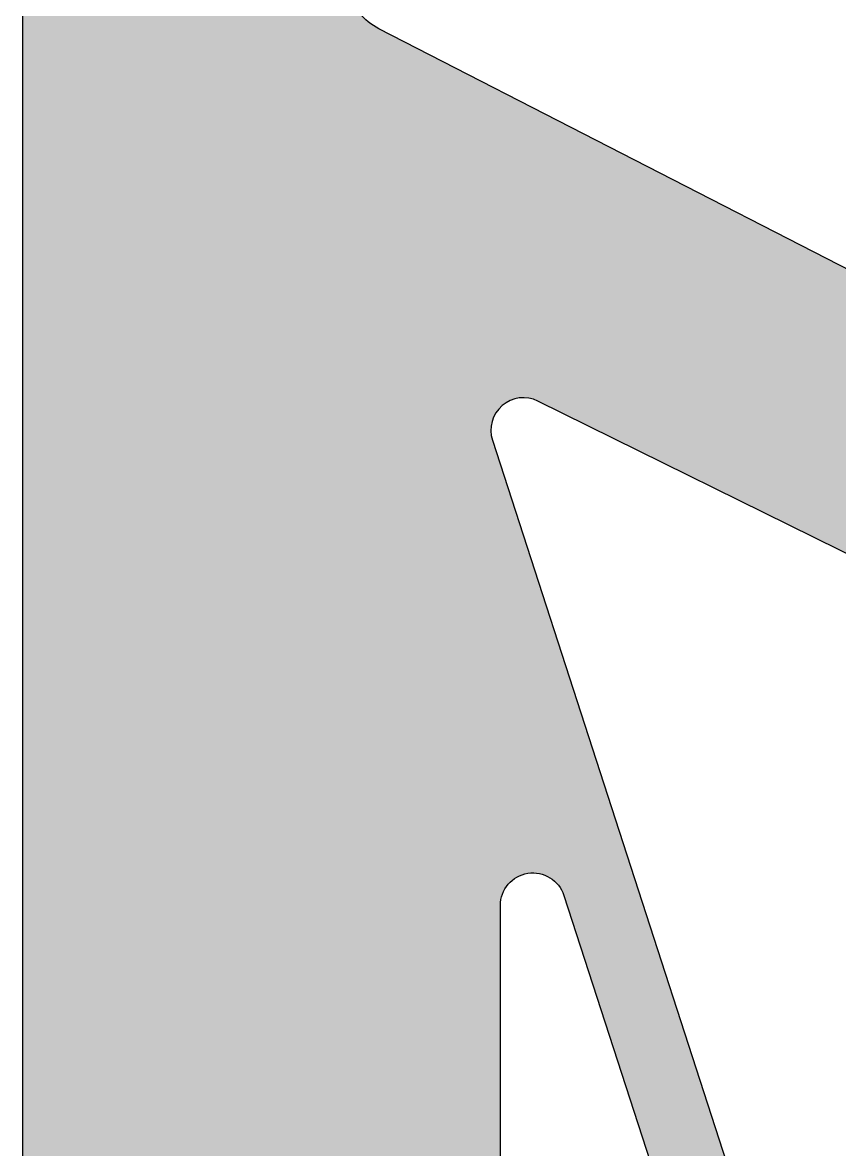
# Model space of a CAD drawing. Extents: x 181 to 485, y 440 to 775.
# Drawn here: x 205.92 to 231.01, y 528.62 to 563.25 of the extents above; entities that cross this region are included whole.
import ezdxf

# ---------------------------------------------------------------- set-up
doc = ezdxf.new("R2010")
doc.units = 0
doc.layers.add('LAYER_01', color=7, linetype='CONTINUOUS')

# ---------------------------------------------------------------- blocks, each defined once
blk = doc.blocks.new('*U1')
at = {"layer": 'LAYER_01', "linetype": 'CONTINUOUS'}
for points in [[(205.917, 587.752), (205.917, 594.965), (215.878, 440.369)], [(215.878, 440.369), (205.917, 594.965), (215.878, 564.22)], [(205.917, 440.369), (205.917, 587.752), (215.878, 440.369)], [(215.878, 440.369), (215.878, 564.22), (215.893, 440.369)], [(215.893, 440.369), (215.878, 564.22), (215.893, 564.174)], [(215.893, 440.369), (215.893, 564.174), (215.91, 440.369)], [(215.91, 440.369), (215.893, 564.174), (215.91, 564.129)], [(215.91, 440.369), (215.91, 564.129), (215.927, 440.369)], [(215.927, 440.369), (215.91, 564.129), (215.927, 564.084)], [(215.927, 440.369), (215.927, 564.084), (215.946, 440.369)], [(215.946, 440.369), (215.927, 564.084), (215.946, 564.04)], [(215.946, 440.369), (215.946, 564.04), (215.966, 440.369)], [(215.966, 440.369), (215.946, 564.04), (215.966, 563.996)], [(215.966, 440.369), (215.966, 563.996), (215.987, 440.369)], [(215.987, 440.369), (215.966, 563.996), (215.987, 563.952)], [(215.987, 440.369), (215.987, 563.952), (216.009, 440.369)], [(216.009, 440.369), (215.987, 563.952), (216.009, 563.908)], [(216.009, 440.369), (216.009, 563.908), (216.032, 440.369)], [(216.032, 440.369), (216.009, 563.908), (216.032, 563.865)], [(216.032, 440.369), (216.032, 563.865), (216.057, 440.369)], [(216.057, 440.369), (216.032, 563.865), (216.057, 563.822)], [(216.057, 440.369), (216.057, 563.822), (216.082, 440.369)], [(216.082, 440.369), (216.057, 563.822), (216.082, 563.78)], [(216.082, 440.369), (216.082, 563.78), (216.109, 440.369)], [(216.109, 440.369), (216.082, 563.78), (216.109, 563.739)], [(216.109, 440.369), (216.109, 563.739), (216.136, 440.369)], [(216.136, 440.369), (216.109, 563.739), (216.136, 563.698)], [(216.136, 440.369), (216.136, 563.698), (216.165, 440.369)], [(216.165, 440.369), (216.136, 563.698), (216.165, 563.657)], [(216.165, 440.369), (216.165, 563.657), (216.195, 440.369)], [(216.195, 440.369), (216.165, 563.657), (216.195, 563.618)], [(216.195, 440.369), (216.195, 563.618), (216.225, 440.369)], [(216.225, 440.369), (216.195, 563.618), (216.225, 563.579)], [(216.225, 440.369), (216.225, 563.579), (216.257, 440.369)], [(216.257, 440.369), (216.225, 563.579), (216.257, 563.541)], [(216.257, 440.369), (216.257, 563.541), (216.29, 440.369)], [(216.29, 440.369), (216.257, 563.541), (216.29, 563.503)], [(216.29, 440.369), (216.29, 563.503), (216.323, 440.369)], [(216.323, 440.369), (216.29, 563.503), (216.323, 563.467)], [(216.323, 440.369), (216.323, 563.467), (216.357, 440.369)], [(216.357, 440.369), (216.323, 563.467), (216.357, 563.431)], [(216.357, 440.369), (216.357, 563.431), (216.393, 440.369)], [(216.393, 440.369), (216.357, 563.431), (216.393, 563.396)], [(216.393, 440.369), (216.393, 563.396), (216.429, 440.369)], [(216.429, 440.369), (216.393, 563.396), (216.429, 563.362)], [(216.429, 440.369), (216.429, 563.362), (216.465, 440.369)], [(216.465, 440.369), (216.429, 563.362), (216.465, 563.33)], [(216.465, 440.369), (216.465, 563.33), (216.503, 440.369)], [(216.503, 440.369), (216.465, 563.33), (216.503, 563.298)], [(216.503, 440.369), (216.503, 563.298), (216.541, 440.369)], [(216.541, 440.369), (216.503, 563.298), (216.541, 563.267)], [(216.541, 440.369), (216.541, 563.267), (216.58, 440.369)], [(216.58, 440.369), (216.541, 563.267), (216.58, 563.237)], [(216.58, 440.369), (216.58, 563.237), (216.619, 440.369)], [(216.619, 440.369), (216.58, 563.237), (216.619, 563.208)], [(216.619, 440.369), (216.619, 563.208), (216.659, 440.369)], [(216.659, 440.369), (216.619, 563.208), (216.659, 563.18)], [(216.659, 440.369), (216.659, 563.18), (216.7, 440.369)], [(216.7, 440.369), (216.659, 563.18), (216.7, 563.153)], [(216.7, 440.369), (216.7, 563.153), (216.741, 440.369)], [(216.741, 440.369), (216.7, 563.153), (216.741, 563.128)], [(216.741, 440.369), (216.741, 563.128), (216.782, 440.369)], [(216.782, 440.369), (216.741, 563.128), (216.782, 563.103)], [(216.782, 440.369), (216.782, 563.103), (216.824, 440.369)], [(216.824, 440.369), (216.782, 563.103), (216.824, 563.08)], [(216.824, 440.369), (216.824, 563.08), (216.866, 440.369)], [(216.866, 440.369), (216.824, 563.08), (216.866, 563.057)], [(216.866, 440.369), (216.866, 563.057), (220.304, 440.369)], [(220.304, 440.369), (216.866, 563.057), (220.304, 561.291)], [(220.304, 550.709), (220.304, 561.291), (220.304, 550.728)], [(220.304, 550.728), (220.304, 561.291), (220.304, 561.291)], [(220.304, 550.728), (220.304, 561.291), (220.304, 550.746)], [(220.304, 550.746), (220.304, 561.291), (220.304, 561.29)], [(220.304, 550.746), (220.304, 561.29), (220.305, 550.765)], [(220.305, 550.765), (220.304, 561.29), (220.305, 561.29)], [(220.305, 550.765), (220.305, 561.29), (220.306, 550.783)], [(220.306, 550.783), (220.305, 561.29), (220.306, 561.289)], [(220.306, 550.783), (220.306, 561.289), (220.307, 550.802)], [(220.307, 550.802), (220.306, 561.289), (220.307, 561.289)], [(220.307, 550.802), (220.307, 561.289), (220.309, 550.821)], [(220.309, 550.821), (220.307, 561.289), (220.309, 561.288)], [(220.309, 550.821), (220.309, 561.288), (220.311, 550.839)], [(220.311, 550.839), (220.309, 561.288), (220.311, 561.287)], [(220.311, 550.839), (220.311, 561.287), (220.314, 550.858)], [(220.314, 550.858), (220.311, 561.287), (220.314, 561.285)], [(220.314, 550.858), (220.314, 561.285), (220.316, 550.876)], [(220.316, 550.876), (220.314, 561.285), (220.316, 561.284)], [(220.316, 550.876), (220.316, 561.284), (220.32, 550.895)], [(220.32, 550.895), (220.316, 561.284), (220.32, 561.282)], [(220.32, 550.895), (220.32, 561.282), (220.323, 550.913)], [(220.323, 550.913), (220.32, 561.282), (220.323, 561.281)], [(220.323, 550.913), (220.323, 561.281), (220.327, 550.932)], [(220.327, 550.932), (220.323, 561.281), (220.327, 561.279)], [(220.327, 550.932), (220.327, 561.279), (220.331, 550.95)], [(220.331, 550.95), (220.327, 561.279), (220.331, 561.276)], [(220.331, 550.95), (220.331, 561.276), (220.336, 550.969)], [(220.336, 550.969), (220.331, 561.276), (220.336, 561.274)], [(220.336, 550.969), (220.336, 561.274), (220.341, 550.987)], [(220.341, 550.987), (220.336, 561.274), (220.341, 561.272)], [(220.341, 550.987), (220.341, 561.272), (220.346, 551.005)], [(220.346, 551.005), (220.341, 561.272), (220.346, 561.269)], [(220.346, 551.005), (220.346, 561.269), (220.352, 551.023)], [(220.352, 551.023), (220.346, 561.269), (220.352, 561.266)], [(220.352, 551.023), (220.352, 561.266), (220.357, 551.041)], [(220.357, 551.041), (220.352, 561.266), (220.357, 561.263)], [(220.357, 551.041), (220.357, 561.263), (220.364, 551.058)], [(220.364, 551.058), (220.357, 561.263), (220.364, 561.26)], [(220.364, 551.058), (220.364, 561.26), (220.37, 551.076)], [(220.37, 551.076), (220.364, 561.26), (220.37, 561.256)], [(220.37, 551.076), (220.37, 561.256), (220.377, 551.094)], [(220.377, 551.094), (220.37, 561.256), (220.377, 561.253)], [(220.377, 551.094), (220.377, 561.253), (220.384, 551.111)], [(220.384, 551.111), (220.377, 561.253), (220.384, 561.249)], [(220.384, 551.111), (220.384, 561.249), (220.392, 551.128)], [(220.392, 551.128), (220.384, 561.249), (220.392, 561.245)], [(220.392, 551.128), (220.392, 561.245), (220.4, 551.145)], [(220.4, 551.145), (220.392, 561.245), (220.4, 561.241)], [(220.4, 551.145), (220.4, 561.241), (220.408, 551.162)], [(220.408, 551.162), (220.4, 561.241), (220.408, 561.237)], [(220.408, 551.162), (220.408, 561.237), (220.416, 551.179)], [(220.416, 551.179), (220.408, 561.237), (220.416, 561.233)], [(220.416, 551.179), (220.416, 561.233), (220.425, 551.195)], [(220.425, 551.195), (220.416, 561.233), (220.425, 561.228)], [(220.425, 551.195), (220.425, 561.228), (220.434, 551.211)], [(220.434, 551.211), (220.425, 561.228), (220.434, 561.224)], [(220.434, 551.211), (220.434, 561.224), (220.443, 551.227)], [(220.443, 551.227), (220.434, 561.224), (220.443, 561.219)], [(220.443, 551.227), (220.443, 561.219), (220.453, 551.243)], [(220.453, 551.243), (220.443, 561.219), (220.453, 561.214)], [(220.453, 551.243), (220.453, 561.214), (220.463, 551.259)], [(220.463, 551.259), (220.453, 561.214), (220.463, 561.209)], [(220.463, 551.259), (220.463, 561.209), (220.473, 551.274)], [(220.473, 551.274), (220.463, 561.209), (220.473, 561.204)], [(220.473, 551.274), (220.473, 561.204), (220.483, 551.289)], [(220.483, 551.289), (220.473, 561.204), (220.483, 561.198)], [(220.483, 551.289), (220.483, 561.198), (220.494, 551.304)], [(220.494, 551.304), (220.483, 561.198), (220.494, 561.193)], [(220.494, 551.304), (220.494, 561.193), (220.505, 551.319)], [(220.505, 551.319), (220.494, 561.193), (220.505, 561.187)], [(220.505, 551.319), (220.505, 561.187), (220.516, 551.333)], [(220.516, 551.333), (220.505, 561.187), (220.516, 561.182)], [(220.516, 551.333), (220.516, 561.182), (220.527, 551.347)], [(220.527, 551.347), (220.516, 561.182), (220.527, 561.176)], [(220.527, 551.347), (220.527, 561.176), (220.539, 551.361)], [(220.539, 551.361), (220.527, 561.176), (220.539, 561.17)], [(220.539, 551.361), (220.539, 561.17), (220.55, 551.375)], [(220.55, 551.375), (220.539, 561.17), (220.55, 561.164)], [(220.55, 551.375), (220.55, 561.164), (220.562, 551.388)], [(220.562, 551.388), (220.55, 561.164), (220.562, 561.158)], [(220.562, 551.388), (220.562, 561.158), (220.574, 551.402)], [(220.574, 551.402), (220.562, 561.158), (220.574, 561.152)], [(220.574, 551.402), (220.574, 561.152), (220.586, 551.414)], [(220.586, 551.414), (220.574, 561.152), (220.586, 561.145)], [(220.586, 551.414), (220.586, 561.145), (220.599, 551.427)], [(220.599, 551.427), (220.586, 561.145), (220.599, 561.139)], [(220.599, 551.427), (220.599, 561.139), (220.611, 551.439)], [(220.611, 551.439), (220.599, 561.139), (220.611, 561.132)], [(220.611, 551.439), (220.611, 561.132), (220.624, 551.451)], [(220.624, 551.451), (220.611, 561.132), (220.624, 561.126)], [(220.624, 551.451), (220.624, 561.126), (220.65, 551.474)], [(220.65, 551.474), (220.624, 561.126), (220.65, 561.113)], [(220.65, 551.474), (220.65, 561.113), (220.677, 551.497)], [(220.677, 551.497), (220.65, 561.113), (220.677, 561.099)], [(220.677, 551.497), (220.677, 561.099), (220.69, 551.507)], [(220.69, 551.507), (220.677, 561.099), (220.69, 561.092)], [(220.69, 551.507), (220.69, 561.092), (220.704, 551.518)], [(220.704, 551.518), (220.69, 561.092), (220.704, 561.085)], [(220.704, 551.518), (220.704, 561.085), (220.719, 551.529)], [(220.719, 551.529), (220.704, 561.085), (220.719, 561.077)], [(220.719, 551.529), (220.719, 561.077), (220.733, 551.539)], [(220.733, 551.539), (220.719, 561.077), (220.733, 561.07)], [(220.733, 551.539), (220.733, 561.07), (220.748, 551.549)], [(220.748, 551.549), (220.733, 561.07), (220.748, 561.062)], [(220.748, 551.549), (220.748, 561.062), (220.763, 551.559)], [(220.763, 551.559), (220.748, 561.062), (220.763, 561.055)], [(220.763, 551.559), (220.763, 561.055), (220.778, 551.568)], [(220.778, 551.568), (220.763, 561.055), (220.778, 561.047)], [(220.778, 551.568), (220.778, 561.047), (220.793, 551.578)], [(220.793, 551.578), (220.778, 561.047), (220.793, 561.039)], [(220.793, 551.578), (220.793, 561.039), (220.809, 551.587)], [(220.809, 551.587), (220.793, 561.039), (220.809, 561.031)], [(220.809, 551.587), (220.809, 561.031), (220.825, 551.596)], [(220.825, 551.596), (220.809, 561.031), (220.825, 561.023)], [(220.825, 551.596), (220.825, 561.023), (220.841, 551.604)], [(220.841, 551.604), (220.825, 561.023), (220.841, 561.014)], [(220.841, 551.604), (220.841, 561.014), (220.857, 551.612)], [(220.857, 551.612), (220.841, 561.014), (220.857, 561.006)], [(220.857, 551.612), (220.857, 561.006), (220.874, 551.62)], [(220.874, 551.62), (220.857, 561.006), (220.874, 560.998)], [(220.874, 551.62), (220.874, 560.998), (220.891, 551.628)], [(220.891, 551.628), (220.874, 560.998), (220.891, 560.989)], [(220.891, 551.628), (220.891, 560.989), (220.907, 551.636)], [(220.907, 551.636), (220.891, 560.989), (220.907, 560.98)], [(220.907, 551.636), (220.907, 560.98), (220.925, 551.643)], [(220.925, 551.643), (220.907, 560.98), (220.925, 560.972)], [(220.925, 551.643), (220.925, 560.972), (220.942, 551.65)], [(220.942, 551.65), (220.925, 560.972), (220.942, 560.963)], [(220.942, 551.65), (220.942, 560.963), (220.959, 551.656)], [(220.959, 551.656), (220.942, 560.963), (220.959, 560.954)], [(220.959, 551.656), (220.959, 560.954), (220.977, 551.663)], [(220.977, 551.663), (220.959, 560.954), (220.977, 560.945)], [(220.977, 551.663), (220.977, 560.945), (220.994, 551.669)], [(220.994, 551.669), (220.977, 560.945), (220.994, 560.936)], [(220.994, 551.669), (220.994, 560.936), (221.012, 551.674)], [(221.012, 551.674), (220.994, 560.936), (221.012, 560.926)], [(221.012, 551.674), (221.012, 560.926), (221.03, 551.679)], [(221.03, 551.679), (221.012, 560.926), (221.03, 560.917)], [(221.03, 551.679), (221.03, 560.917), (221.048, 551.684)], [(221.048, 551.684), (221.03, 560.917), (221.048, 560.908)], [(221.048, 551.684), (221.048, 560.908), (221.066, 551.689)], [(221.066, 551.689), (221.048, 560.908), (221.066, 560.899)], [(221.066, 551.689), (221.066, 560.899), (221.085, 551.693)], [(221.085, 551.693), (221.066, 560.899), (221.085, 560.889)], [(221.085, 551.693), (221.085, 560.889), (221.103, 551.697)], [(221.103, 551.697), (221.085, 560.889), (221.103, 560.88)], [(221.103, 551.697), (221.103, 560.88), (221.122, 551.701)], [(221.122, 551.701), (221.103, 560.88), (221.122, 560.87)], [(221.122, 551.701), (221.122, 560.87), (221.14, 551.704)], [(221.14, 551.704), (221.122, 560.87), (221.14, 560.861)], [(221.14, 551.704), (221.14, 560.861), (221.159, 551.707)], [(221.159, 551.707), (221.14, 560.861), (221.159, 560.851)], [(221.159, 551.707), (221.159, 560.851), (221.177, 551.71)], [(221.177, 551.71), (221.159, 560.851), (221.177, 560.841)], [(221.177, 551.71), (221.177, 560.841), (221.196, 551.712)], [(221.196, 551.712), (221.177, 560.841), (221.196, 560.832)], [(221.196, 551.712), (221.196, 560.832), (221.215, 551.714)], [(221.215, 551.714), (221.196, 560.832), (221.215, 560.822)], [(221.215, 551.714), (221.215, 560.822), (221.234, 551.715)], [(221.234, 551.715), (221.215, 560.822), (221.234, 560.813)], [(221.234, 551.715), (221.234, 560.813), (221.253, 551.716)], [(221.253, 551.716), (221.234, 560.813), (221.253, 560.803)], [(221.253, 551.716), (221.253, 560.803), (221.271, 551.717)], [(221.271, 551.717), (221.253, 560.803), (221.271, 560.793)], [(221.271, 551.717), (221.271, 560.793), (221.29, 551.718)], [(221.29, 551.718), (221.271, 560.793), (221.29, 560.784)], [(221.29, 551.718), (221.29, 560.784), (221.309, 551.718)], [(221.309, 551.718), (221.29, 560.784), (221.309, 560.774)], [(221.309, 551.718), (221.309, 560.774), (221.328, 551.717)], [(221.328, 551.717), (221.309, 560.774), (221.328, 560.764)], [(221.328, 551.717), (221.328, 560.764), (221.346, 551.717)], [(221.346, 551.717), (221.328, 560.764), (221.346, 560.755)], [(221.346, 551.717), (221.346, 560.755), (221.365, 551.716)], [(221.365, 551.716), (221.346, 560.755), (221.365, 560.745)], [(221.365, 551.716), (221.365, 560.745), (221.384, 551.714)], [(221.384, 551.714), (221.365, 560.745), (221.384, 560.736)], [(221.384, 551.714), (221.384, 560.736), (221.402, 551.713)], [(221.402, 551.713), (221.384, 560.736), (221.402, 560.726)], [(221.402, 551.713), (221.402, 560.726), (221.421, 551.711)], [(221.421, 551.711), (221.402, 560.726), (221.421, 560.716)], [(221.421, 551.711), (221.421, 560.716), (221.439, 551.708)], [(221.439, 551.708), (221.421, 560.716), (221.439, 560.707)], [(221.439, 551.708), (221.439, 560.707), (221.457, 551.706)], [(221.457, 551.706), (221.439, 560.707), (221.457, 560.698)], [(221.457, 551.706), (221.457, 560.698), (221.476, 551.703)], [(221.476, 551.703), (221.457, 560.698), (221.476, 560.688)], [(221.476, 551.703), (221.476, 560.688), (221.494, 551.699)], [(221.494, 551.699), (221.476, 560.688), (221.494, 560.679)], [(221.494, 551.699), (221.494, 560.679), (221.512, 551.696)], [(221.512, 551.696), (221.494, 560.679), (221.512, 560.67)], [(221.512, 551.696), (221.512, 560.67), (221.53, 551.692)], [(221.53, 551.692), (221.512, 560.67), (221.53, 560.661)], [(221.53, 551.692), (221.53, 560.661), (221.547, 551.688)], [(221.547, 551.688), (221.53, 560.661), (221.547, 560.651)], [(221.547, 551.688), (221.547, 560.651), (221.565, 551.683)], [(221.565, 551.683), (221.547, 560.651), (221.565, 560.642)], [(221.565, 551.683), (221.565, 560.642), (221.582, 551.678)], [(221.582, 551.678), (221.565, 560.642), (221.582, 560.633)], [(221.582, 551.678), (221.582, 560.633), (221.6, 551.673)], [(221.6, 551.673), (221.582, 560.633), (221.6, 560.625)], [(221.6, 551.673), (221.6, 560.625), (221.617, 551.667)], [(221.617, 551.667), (221.6, 560.625), (221.617, 560.616)], [(221.617, 551.667), (221.617, 560.616), (221.634, 551.662)], [(221.634, 551.662), (221.617, 560.616), (221.634, 560.607)], [(221.634, 551.662), (221.634, 560.607), (221.65, 551.656)], [(221.65, 551.656), (221.634, 560.607), (221.65, 560.598)], [(221.65, 551.656), (221.65, 560.598), (221.667, 551.649)], [(221.667, 551.649), (221.65, 560.598), (221.667, 560.59)], [(221.667, 551.649), (221.667, 560.59), (221.683, 551.643)], [(221.683, 551.643), (221.667, 560.59), (221.683, 560.581)], [(221.683, 551.643), (221.683, 560.581), (221.7, 551.636)], [(221.7, 551.636), (221.683, 560.581), (221.7, 560.573)], [(221.7, 551.636), (221.7, 560.573), (221.716, 551.629)], [(221.716, 551.629), (221.7, 560.573), (221.716, 560.565)], [(221.716, 551.629), (221.716, 560.565), (221.747, 551.614)], [(221.747, 551.614), (221.716, 560.565), (221.747, 560.549)], [(221.747, 551.614), (221.747, 560.549), (239.662, 542.757)], [(239.662, 542.757), (221.747, 560.549), (239.662, 551.341)], [(220.304, 440.369), (220.304, 550.709), (220.304, 440.369)], [(220.304, 440.369), (220.304, 550.709), (220.304, 550.691)], [(220.304, 440.369), (220.304, 550.691), (220.305, 440.369)], [(220.305, 440.369), (220.304, 550.691), (220.305, 550.672)], [(220.305, 440.369), (220.305, 550.672), (220.306, 440.369)], [(220.306, 440.369), (220.305, 550.672), (220.306, 550.654)], [(220.306, 440.369), (220.306, 550.654), (220.307, 440.369)], [(220.307, 440.369), (220.306, 550.654), (220.307, 550.636)], [(220.307, 440.369), (220.307, 550.636), (220.309, 440.369)], [(220.309, 440.369), (220.307, 550.636), (220.309, 550.618)], [(220.309, 440.369), (220.309, 550.618), (220.311, 440.369)], [(220.311, 440.369), (220.309, 550.618), (220.311, 550.6)], [(220.311, 440.369), (220.311, 550.6), (220.313, 440.369)], [(220.313, 440.369), (220.311, 550.6), (220.313, 550.582)], [(220.313, 440.369), (220.313, 550.582), (220.316, 440.369)], [(220.316, 440.369), (220.313, 550.582), (220.316, 550.564)], [(220.316, 440.369), (220.316, 550.564), (220.319, 440.369)], [(220.319, 440.369), (220.316, 550.564), (220.319, 550.546)], [(220.319, 440.369), (220.319, 550.546), (220.322, 440.369)], [(220.322, 440.369), (220.319, 550.546), (220.322, 550.528)], [(220.322, 440.369), (220.322, 550.528), (220.325, 440.369)], [(220.325, 440.369), (220.322, 550.528), (220.325, 550.511)], [(220.325, 440.369), (220.325, 550.511), (220.329, 440.369)], [(220.329, 440.369), (220.325, 550.511), (220.329, 550.494)], [(220.329, 440.369), (220.329, 550.494), (220.333, 440.369)], [(220.333, 440.369), (220.329, 550.494), (220.333, 550.476)], [(220.333, 440.369), (220.333, 550.476), (220.338, 440.369)], [(220.338, 440.369), (220.333, 550.476), (220.338, 550.459)], [(220.338, 440.369), (220.338, 550.459), (220.342, 440.369)], [(220.342, 440.369), (220.338, 550.459), (220.342, 550.443)], [(220.342, 440.369), (220.342, 550.443), (220.352, 440.369)], [(220.352, 440.369), (220.342, 550.443), (220.352, 550.409)], [(220.352, 440.369), (220.352, 550.409), (220.596, 440.369)], [(220.596, 536.115), (220.352, 550.409), (220.596, 549.659)], [(220.596, 440.369), (220.352, 550.409), (220.596, 455.048)], [(220.596, 455.048), (220.352, 550.409), (220.596, 536.115)], [(220.596, 536.115), (220.596, 549.659), (220.596, 536.135)], [(220.596, 536.135), (220.596, 549.659), (220.596, 549.659)], [(220.596, 536.135), (220.596, 549.659), (220.596, 536.156)], [(220.596, 536.156), (220.596, 549.659), (220.596, 549.657)], [(220.596, 536.156), (220.596, 549.657), (220.597, 536.176)], [(220.597, 536.176), (220.596, 549.657), (220.597, 549.653)], [(220.597, 536.176), (220.597, 549.653), (220.599, 536.197)], [(220.599, 536.197), (220.597, 549.653), (220.599, 549.649)], [(220.599, 536.197), (220.599, 549.649), (220.601, 536.218)], [(220.601, 536.218), (220.599, 549.649), (220.601, 549.643)], [(220.601, 536.218), (220.601, 549.643), (220.603, 536.239)], [(220.603, 536.239), (220.601, 549.643), (220.603, 549.635)], [(220.603, 536.239), (220.603, 549.635), (220.606, 536.26)], [(220.606, 536.26), (220.603, 549.635), (220.606, 549.627)], [(220.606, 536.26), (220.606, 549.627), (220.609, 536.281)], [(220.609, 536.281), (220.606, 549.627), (220.609, 549.616)], [(220.609, 536.281), (220.609, 549.616), (220.613, 536.302)], [(220.613, 536.302), (220.609, 549.616), (220.613, 549.605)], [(220.613, 536.302), (220.613, 549.605), (220.618, 536.323)], [(220.618, 536.323), (220.613, 549.605), (220.618, 549.591)], [(220.618, 536.323), (220.618, 549.591), (220.622, 536.345)], [(220.622, 536.345), (220.618, 549.591), (220.622, 549.577)], [(220.622, 536.345), (220.622, 549.577), (220.628, 536.366)], [(220.628, 536.366), (220.622, 549.577), (220.628, 549.56)], [(220.628, 536.366), (220.628, 549.56), (220.633, 536.387)], [(220.633, 536.387), (220.628, 549.56), (220.633, 549.543)], [(220.633, 536.387), (220.633, 549.543), (220.64, 536.408)], [(220.64, 536.408), (220.633, 549.543), (220.64, 549.523)], [(220.64, 536.408), (220.64, 549.523), (220.646, 536.429)], [(220.646, 536.429), (220.64, 549.523), (220.646, 549.503)], [(220.646, 536.429), (220.646, 549.503), (220.653, 536.45)], [(220.653, 536.45), (220.646, 549.503), (220.653, 549.48)], [(220.653, 536.45), (220.653, 549.48), (220.661, 536.471)], [(220.661, 536.471), (220.653, 549.48), (220.661, 549.456)], [(220.661, 536.471), (220.661, 549.456), (220.669, 536.492)], [(220.669, 536.492), (220.661, 549.456), (220.669, 549.431)], [(220.669, 536.492), (220.669, 549.431), (220.678, 536.513)], [(220.678, 536.513), (220.669, 549.431), (220.678, 549.404)], [(220.678, 536.513), (220.678, 549.404), (220.687, 536.534)], [(220.687, 536.534), (220.678, 549.404), (220.687, 549.376)], [(220.687, 536.534), (220.687, 549.376), (220.697, 536.554)], [(220.697, 536.554), (220.687, 549.376), (220.697, 549.346)], [(220.697, 536.554), (220.697, 549.346), (220.707, 536.574)], [(220.707, 536.574), (220.697, 549.346), (220.707, 549.314)], [(220.707, 536.574), (220.707, 549.314), (220.718, 536.595)], [(220.718, 536.595), (220.707, 549.314), (220.718, 549.281)], [(220.718, 536.595), (220.718, 549.281), (220.729, 536.614)], [(220.729, 536.614), (220.718, 549.281), (220.729, 549.247)], [(220.729, 536.614), (220.729, 549.247), (220.741, 536.634)], [(220.741, 536.634), (220.729, 549.247), (220.741, 549.211)], [(220.741, 536.634), (220.741, 549.211), (220.753, 536.654)], [(220.753, 536.654), (220.741, 549.211), (220.753, 549.173)], [(220.753, 536.654), (220.753, 549.173), (220.766, 536.673)], [(220.766, 536.673), (220.753, 549.173), (220.766, 549.134)], [(220.766, 536.673), (220.766, 549.134), (220.779, 536.692)], [(220.779, 536.692), (220.766, 549.134), (220.779, 549.094)], [(220.779, 536.692), (220.779, 549.094), (220.792, 536.71)], [(220.792, 536.71), (220.779, 549.094), (220.792, 549.052)], [(220.792, 536.71), (220.792, 549.052), (220.806, 536.729)], [(220.806, 536.729), (220.792, 549.052), (220.806, 549.009)], [(220.806, 536.729), (220.806, 549.009), (220.82, 536.747)], [(220.82, 536.747), (220.806, 549.009), (220.82, 548.965)], [(220.82, 536.747), (220.82, 548.965), (220.835, 536.765)], [(220.835, 536.765), (220.82, 548.965), (220.835, 548.919)], [(220.835, 536.765), (220.835, 548.919), (220.85, 536.782)], [(220.85, 536.782), (220.835, 548.919), (220.85, 548.872)], [(220.85, 536.782), (220.85, 548.872), (220.866, 536.799)], [(220.866, 536.799), (220.85, 548.872), (220.866, 548.824)], [(220.866, 536.799), (220.866, 548.824), (220.882, 536.815)], [(220.882, 536.815), (220.866, 548.824), (220.882, 548.775)], [(220.882, 536.815), (220.882, 548.775), (220.898, 536.832)], [(220.898, 536.832), (220.882, 548.775), (220.898, 548.725)], [(220.898, 536.832), (220.898, 548.725), (220.915, 536.848)], [(220.915, 536.848), (220.898, 548.725), (220.915, 548.673)], [(220.915, 536.848), (220.915, 548.673), (220.932, 536.863)], [(220.932, 536.863), (220.915, 548.673), (220.932, 548.621)], [(220.932, 536.863), (220.932, 548.621), (220.949, 536.878)], [(220.949, 536.878), (220.932, 548.621), (220.949, 548.567)], [(220.949, 536.878), (220.949, 548.567), (220.967, 536.893)], [(220.967, 536.893), (220.949, 548.567), (220.967, 548.513)], [(220.967, 536.893), (220.967, 548.513), (220.985, 536.907)], [(220.985, 536.907), (220.967, 548.513), (220.985, 548.458)], [(220.985, 536.907), (220.985, 548.458), (221.003, 536.921)], [(221.003, 536.921), (220.985, 548.458), (221.003, 548.401)], [(221.003, 536.921), (221.003, 548.401), (221.022, 536.934)], [(221.022, 536.934), (221.003, 548.401), (221.022, 548.344)], [(221.022, 536.934), (221.022, 548.344), (221.04, 536.947)], [(221.04, 536.947), (221.022, 548.344), (221.04, 548.287)], [(221.04, 536.947), (221.04, 548.287), (221.059, 536.959)], [(221.059, 536.959), (221.04, 548.287), (221.059, 548.228)], [(221.059, 536.959), (221.059, 548.228), (221.078, 536.971)], [(221.078, 536.971), (221.059, 548.228), (221.078, 548.169)], [(221.078, 536.971), (221.078, 548.169), (221.098, 536.982)], [(221.098, 536.982), (221.078, 548.169), (221.098, 548.109)], [(221.098, 536.982), (221.098, 548.109), (221.117, 536.993)], [(221.117, 536.993), (221.098, 548.109), (221.117, 548.049)], [(221.117, 536.993), (221.117, 548.049), (221.137, 537.003)], [(221.137, 537.003), (221.117, 548.049), (221.137, 547.989)], [(221.137, 537.003), (221.137, 547.989), (221.157, 537.013)], [(221.157, 537.013), (221.137, 547.989), (221.157, 547.927)], [(221.157, 537.013), (221.157, 547.927), (221.177, 537.023)], [(221.177, 537.023), (221.157, 547.927), (221.177, 547.866)], [(221.177, 537.023), (221.177, 547.866), (221.197, 537.032)], [(221.197, 537.032), (221.177, 547.866), (221.197, 547.804)], [(221.197, 537.032), (221.197, 547.804), (221.217, 537.04)], [(221.217, 537.04), (221.197, 547.804), (221.217, 547.742)], [(221.217, 537.04), (221.217, 547.742), (221.237, 537.048)], [(221.237, 537.048), (221.217, 547.742), (221.237, 547.68)], [(221.237, 537.048), (221.237, 547.68), (221.257, 537.056)], [(221.257, 537.056), (221.237, 547.68), (221.257, 547.617)], [(221.257, 537.056), (221.257, 547.617), (221.277, 537.063)], [(221.277, 537.063), (221.257, 547.617), (221.277, 547.554)], [(221.277, 537.063), (221.277, 547.554), (221.298, 537.07)], [(221.298, 537.07), (221.277, 547.554), (221.298, 547.492)], [(221.298, 537.07), (221.298, 547.492), (221.318, 537.076)], [(221.318, 537.076), (221.298, 547.492), (221.318, 547.429)], [(221.318, 537.076), (221.318, 547.429), (221.338, 537.081)], [(221.338, 537.081), (221.318, 547.429), (221.338, 547.366)], [(221.338, 537.081), (221.338, 547.366), (221.359, 537.086)], [(221.359, 537.086), (221.338, 547.366), (221.359, 547.304)], [(221.359, 537.086), (221.359, 547.304), (221.379, 537.091)], [(221.379, 537.091), (221.359, 547.304), (221.379, 547.241)], [(221.379, 537.091), (221.379, 547.241), (221.399, 537.095)], [(221.399, 537.095), (221.379, 547.241), (221.399, 547.179)], [(221.399, 537.095), (221.399, 547.179), (221.419, 537.099)], [(221.419, 537.099), (221.399, 547.179), (221.419, 547.116)], [(221.419, 537.099), (221.419, 547.116), (221.439, 537.103)], [(221.439, 537.103), (221.419, 547.116), (221.439, 547.054)], [(221.439, 537.103), (221.439, 547.054), (221.46, 537.106)], [(221.46, 537.106), (221.439, 547.054), (221.46, 546.992)], [(221.46, 537.106), (221.46, 546.992), (221.48, 537.108)], [(221.48, 537.108), (221.46, 546.992), (221.48, 546.929)], [(221.48, 537.108), (221.48, 546.929), (221.501, 537.11)], [(221.501, 537.11), (221.48, 546.929), (221.501, 546.866)], [(221.501, 537.11), (221.501, 546.866), (221.521, 537.112)], [(221.521, 537.112), (221.501, 546.866), (221.521, 546.802)], [(221.521, 537.112), (221.521, 546.802), (221.542, 537.113)], [(221.542, 537.113), (221.521, 546.802), (221.542, 546.737)], [(221.542, 537.113), (221.542, 546.737), (221.563, 537.114)], [(221.563, 537.114), (221.542, 546.737), (221.563, 546.672)], [(221.563, 537.114), (221.563, 546.672), (221.585, 537.115)], [(221.585, 537.115), (221.563, 546.672), (221.585, 546.607)], [(221.585, 537.115), (221.585, 546.607), (221.606, 537.115)], [(221.606, 537.115), (221.585, 546.607), (221.606, 546.541)], [(221.606, 537.115), (221.606, 546.541), (221.627, 537.114)], [(221.627, 537.114), (221.606, 546.541), (221.627, 546.474)], [(221.627, 537.114), (221.627, 546.474), (221.649, 537.113)], [(221.649, 537.113), (221.627, 546.474), (221.649, 546.408)], [(221.649, 537.113), (221.649, 546.408), (221.671, 537.112)], [(221.671, 537.112), (221.649, 546.408), (221.671, 546.341)], [(221.671, 537.112), (221.671, 546.341), (221.692, 537.11)], [(221.692, 537.11), (221.671, 546.341), (221.692, 546.274)], [(221.692, 537.11), (221.692, 546.274), (221.714, 537.108)], [(221.714, 537.108), (221.692, 546.274), (221.714, 546.206)], [(221.714, 537.108), (221.714, 546.206), (221.736, 537.105)], [(221.736, 537.105), (221.714, 546.206), (221.736, 546.139)], [(221.736, 537.105), (221.736, 546.139), (221.758, 537.102)], [(221.758, 537.102), (221.736, 546.139), (221.758, 546.071)], [(221.758, 537.102), (221.758, 546.071), (221.78, 537.098)], [(221.78, 537.098), (221.758, 546.071), (221.78, 546.004)], [(221.78, 537.098), (221.78, 546.004), (221.802, 537.093)], [(221.802, 537.093), (221.78, 546.004), (221.802, 545.936)], [(221.802, 537.093), (221.802, 545.936), (221.824, 537.089)], [(221.824, 537.089), (221.802, 545.936), (221.824, 545.868)], [(221.824, 537.089), (221.824, 545.868), (221.846, 537.083)], [(221.846, 537.083), (221.824, 545.868), (221.846, 545.801)], [(221.846, 537.083), (221.846, 545.801), (221.867, 537.077)], [(221.867, 537.077), (221.846, 545.801), (221.867, 545.733)], [(221.867, 537.077), (221.867, 545.733), (221.889, 537.071)], [(221.889, 537.071), (221.867, 545.733), (221.889, 545.666)], [(221.889, 537.071), (221.889, 545.666), (221.911, 537.064)], [(221.911, 537.064), (221.889, 545.666), (221.911, 545.6)], [(221.911, 537.064), (221.911, 545.6), (221.932, 537.056)], [(221.932, 537.056), (221.911, 545.6), (221.932, 545.533)], [(221.932, 537.056), (221.932, 545.533), (221.954, 537.049)], [(221.954, 537.049), (221.932, 545.533), (221.954, 545.467)], [(221.954, 537.049), (221.954, 545.467), (221.975, 537.04)], [(221.975, 537.04), (221.954, 545.467), (221.975, 545.401)], [(221.975, 537.04), (221.975, 545.401), (221.996, 537.031)], [(221.996, 537.031), (221.975, 545.401), (221.996, 545.336)], [(221.996, 537.031), (221.996, 545.336), (222.017, 537.022)], [(222.017, 537.022), (221.996, 545.336), (222.017, 545.271)], [(222.017, 537.022), (222.017, 545.271), (222.038, 537.012)], [(222.038, 537.012), (222.017, 545.271), (222.038, 545.207)], [(222.038, 537.012), (222.038, 545.207), (222.058, 537.001)], [(222.058, 537.001), (222.038, 545.207), (222.058, 545.144)], [(222.058, 537.001), (222.058, 545.144), (222.079, 536.99)], [(222.079, 536.99), (222.058, 545.144), (222.079, 545.081)], [(222.079, 536.99), (222.079, 545.081), (222.099, 536.979)], [(222.099, 536.979), (222.079, 545.081), (222.099, 545.019)], [(222.099, 536.979), (222.099, 545.019), (222.119, 536.967)], [(222.119, 536.967), (222.099, 545.019), (222.119, 544.958)], [(222.119, 536.967), (222.119, 544.958), (222.138, 536.955)], [(222.138, 536.955), (222.119, 544.958), (222.138, 544.898)], [(222.138, 536.955), (222.138, 544.898), (222.157, 536.942)], [(222.157, 536.942), (222.138, 544.898), (222.157, 544.839)], [(222.157, 536.942), (222.157, 544.839), (222.176, 536.929)], [(222.176, 536.929), (222.157, 544.839), (222.176, 544.78)], [(222.176, 536.929), (222.176, 544.78), (222.195, 536.915)], [(222.195, 536.915), (222.176, 544.78), (222.195, 544.723)], [(222.195, 536.915), (222.195, 544.723), (222.213, 536.901)], [(222.213, 536.901), (222.195, 544.723), (222.213, 544.667)], [(222.213, 536.901), (222.213, 544.667), (222.231, 536.887)], [(222.231, 536.887), (222.213, 544.667), (222.231, 544.611)], [(222.231, 536.887), (222.231, 544.611), (222.248, 536.872)], [(222.248, 536.872), (222.231, 544.611), (222.248, 544.557)], [(222.248, 536.872), (222.248, 544.557), (222.266, 536.857)], [(222.266, 536.857), (222.248, 544.557), (222.266, 544.504)], [(222.266, 536.857), (222.266, 544.504), (222.282, 536.842)], [(222.282, 536.842), (222.266, 544.504), (222.282, 544.452)], [(222.282, 536.842), (222.282, 544.452), (222.299, 536.826)], [(222.299, 536.826), (222.282, 544.452), (222.299, 544.402)], [(222.299, 536.826), (222.299, 544.402), (222.315, 536.81)], [(222.315, 536.81), (222.299, 544.402), (222.315, 544.353)], [(222.315, 536.81), (222.315, 544.353), (222.33, 536.793)], [(222.33, 536.793), (222.315, 544.353), (222.33, 544.305)], [(222.33, 536.793), (222.33, 544.305), (222.345, 536.776)], [(222.345, 536.776), (222.33, 544.305), (222.345, 544.258)], [(222.345, 536.776), (222.345, 544.258), (222.36, 536.759)], [(222.36, 536.759), (222.345, 544.258), (222.36, 544.212)], [(222.36, 536.759), (222.36, 544.212), (222.374, 536.742)], [(222.374, 536.742), (222.36, 544.212), (222.374, 544.168)], [(222.374, 536.742), (222.374, 544.168), (222.388, 536.724)], [(222.388, 536.724), (222.374, 544.168), (222.388, 544.126)], [(222.388, 536.724), (222.388, 544.126), (222.402, 536.707)], [(222.402, 536.707), (222.388, 544.126), (222.402, 544.085)], [(222.402, 536.707), (222.402, 544.085), (222.415, 536.689)], [(222.415, 536.689), (222.402, 544.085), (222.415, 544.045)], [(222.415, 536.689), (222.415, 544.045), (222.427, 536.67)], [(222.427, 536.67), (222.415, 544.045), (222.427, 544.006)], [(222.427, 536.67), (222.427, 544.006), (222.439, 536.652)], [(222.439, 536.652), (222.427, 544.006), (222.439, 543.969)], [(222.439, 536.652), (222.439, 543.969), (222.451, 536.633)], [(222.451, 536.633), (222.439, 543.969), (222.451, 543.934)], [(222.451, 536.633), (222.451, 543.934), (222.462, 536.615)], [(222.462, 536.615), (222.451, 543.934), (222.462, 543.899)], [(222.462, 536.615), (222.462, 543.899), (222.472, 536.596)], [(222.472, 536.596), (222.462, 543.899), (222.472, 543.867)], [(222.472, 536.596), (222.472, 543.867), (222.482, 536.577)], [(222.482, 536.577), (222.472, 543.867), (222.482, 543.835)], [(222.482, 536.577), (222.482, 543.835), (222.492, 536.558)], [(222.492, 536.558), (222.482, 543.835), (222.492, 543.806)], [(222.492, 536.558), (222.492, 543.806), (222.501, 536.539)], [(222.501, 536.539), (222.492, 543.806), (222.501, 543.777)], [(222.501, 536.539), (222.501, 543.777), (222.51, 536.52)], [(222.51, 536.52), (222.501, 543.777), (222.51, 543.75)], [(222.51, 536.52), (222.51, 543.75), (222.518, 536.5)], [(222.518, 536.5), (222.51, 543.75), (222.518, 543.725)], [(222.518, 536.5), (222.518, 543.725), (222.526, 536.481)], [(222.526, 536.481), (222.518, 543.725), (222.526, 543.701)], [(222.526, 536.481), (222.526, 543.701), (222.533, 536.462)], [(222.533, 536.462), (222.526, 543.701), (222.533, 543.678)], [(222.533, 536.462), (222.533, 543.678), (222.54, 536.442)], [(222.54, 536.442), (222.533, 543.678), (222.54, 543.656)], [(222.54, 536.442), (222.54, 543.656), (222.547, 536.423)], [(222.547, 536.423), (222.54, 543.656), (222.547, 543.636)], [(222.547, 536.423), (222.547, 543.636), (228.147, 519.138)], [(228.147, 519.138), (222.547, 543.636), (228.147, 526.351)]]:
    blk.add_solid(points, dxfattribs=at)

msp = doc.modelspace()

# ---------------------------------------------------------------- linework, layer by layer
at = {"layer": 'LAYER_01'}
for p, q in [((205.917, 587.752), (205.917, 440.369)), ((239.662, 551.341), (216.866, 563.057)), ((246.064, 539.591), (221.747, 551.614)), ((220.352, 550.409), (229.907, 520.919)), ((222.547, 536.423), (228.147, 519.138)), ((220.596, 455.048), (220.596, 536.115))]:
    msp.add_line(p, q, dxfattribs=at)
at = {"layer": 'LAYER_01', "extrusion": (0, 0, -1)}
for centre, radius, start, end in [((-217.781, 564.836), 2, 297.2033, 342.0483), ((-221.596, 536.115), 1, 0, 162.0483)]:
    msp.add_arc(centre, radius, start, end, dxfattribs=at)
at = {"layer": 'LAYER_01'}
msp.add_arc((221.304, 550.718), 1, 63.6909, 197.9517, dxfattribs=at)

# ---------------------------------------------------------------- block references
msp.add_blockref('*U1', (0, 0), dxfattribs=at)

doc.saveas('drawing.dxf')
